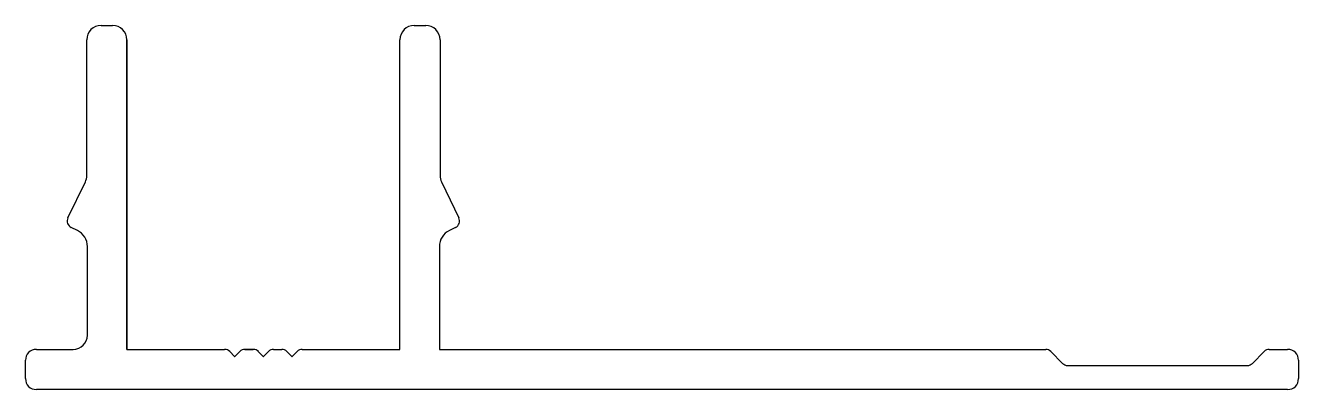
# Model space of a CAD drawing. Extents: x -22.2 to 22.2, y 0.5 to 13.3.
import ezdxf

# ---------------------------------------------------------------- set-up
doc = ezdxf.new("R2010")
doc.units = 0
doc.layers.add('1', color=7, linetype='CONTINUOUS')

msp = doc.modelspace()

# ---------------------------------------------------------------- linework, layer by layer
at = {"layer": '1', "color": 7, "linetype": 'CONTINUOUS'}
for p, q in [((-19.573, 13.254), (-19.173, 13.254)), ((-19.573, 13.254), (-19.173, 13.254)), ((-8.639, 13.254), (-8.239, 13.254)), ((-8.639, 13.254), (-8.239, 13.254)), ((-20.073, 8.007), (-20.073, 12.754)), ((-20.073, 8.007), (-20.073, 12.754)), ((-18.673, 12.754), (-18.673, 1.939)), ((-18.673, 1.939), (-18.673, 12.754)), ((-18.673, 12.754), (-18.673, 1.939)), ((-18.673, 1.939), (-18.673, 12.754)), ((-9.139, 1.939), (-9.139, 12.754)), ((-9.139, 1.939), (-9.139, 12.754)), ((-7.739, 12.754), (-7.739, 8.007)), ((-7.739, 12.754), (-7.739, 8.007)), ((-20.729, 6.532), (-20.122, 7.79)), ((-20.729, 6.532), (-20.122, 7.79)), ((-7.689, 7.79), (-7.083, 6.532)), ((-7.689, 7.79), (-7.083, 6.532)), ((-20.4, 6.093), (-20.615, 6.2)), ((-20.4, 6.093), (-20.615, 6.2)), ((-7.197, 6.2), (-7.411, 6.093)), ((-7.197, 6.2), (-7.411, 6.093)), ((-20.05, 2.439), (-20.05, 5.529)), ((-20.05, 2.439), (-20.05, 5.529)), ((-7.762, 5.529), (-7.762, 1.939)), ((-7.762, 5.529), (-7.762, 1.939)), ((-21.833, 1.939), (-20.55, 1.939)), ((-21.833, 1.939), (-20.55, 1.939)), ((-18.673, 1.939), (-15.259, 1.939)), ((-18.673, 1.939), (-15.259, 1.939)), ((-15.259, 1.939), (-15.259, 1.939)), ((-15.259, 1.939), (-15.259, 1.939)), ((-15.083, 1.865), (-14.911, 1.694)), ((-15.083, 1.865), (-14.911, 1.694)), ((-14.9, 1.694), (-14.729, 1.865)), ((-14.9, 1.694), (-14.729, 1.865)), ((-14.552, 1.939), (-14.259, 1.939)), ((-14.259, 1.939), (-14.552, 1.939)), ((-14.552, 1.939), (-14.259, 1.939)), ((-14.259, 1.939), (-14.552, 1.939)), ((-14.552, 1.939), (-14.259, 1.939)), ((-14.552, 1.939), (-14.259, 1.939)), ((-14.259, 1.939), (-14.552, 1.939)), ((-14.552, 1.939), (-14.259, 1.939)), ((-14.259, 1.939), (-14.552, 1.939)), ((-14.552, 1.939), (-14.259, 1.939)), ((-14.083, 1.865), (-13.912, 1.694)), ((-14.083, 1.865), (-13.912, 1.694)), ((-13.9, 1.694), (-13.729, 1.865)), ((-13.9, 1.694), (-13.729, 1.865)), ((-13.552, 1.939), (-13.259, 1.939)), ((-13.552, 1.939), (-13.259, 1.939)), ((-13.083, 1.865), (-12.912, 1.694)), ((-13.083, 1.865), (-12.912, 1.694)), ((-12.9, 1.694), (-12.729, 1.865)), ((-12.9, 1.694), (-12.729, 1.865)), ((-12.552, 1.939), (-9.139, 1.939)), ((-12.552, 1.939), (-9.139, 1.939)), ((-7.762, 1.939), (13.408, 1.939)), ((-7.762, 1.939), (13.408, 1.939)), ((13.585, 1.865), (13.999, 1.452)), ((13.585, 1.865), (13.999, 1.452)), ((20.624, 1.452), (21.037, 1.865)), ((20.624, 1.452), (21.037, 1.865)), ((21.214, 1.939), (21.857, 1.939)), ((21.214, 1.939), (21.857, 1.939)), ((-22.213, 0.919), (-22.213, 1.559)), ((-22.213, 0.919), (-22.213, 1.559)), ((14.175, 1.379), (20.447, 1.379)), ((14.175, 1.379), (20.447, 1.379)), ((22.237, 1.559), (22.237, 0.919)), ((22.237, 1.559), (22.237, 0.919)), ((21.857, 0.539), (-21.833, 0.539)), ((21.857, 0.539), (-21.833, 0.539))]:
    msp.add_line(p, q, dxfattribs=at)
for centre, radius, start, end in [((-19.573, 12.754), 0.5, 90, 180), ((-19.573, 12.754), 0.5, 90, 180), ((-19.173, 12.754), 0.5, 0, 90), ((-19.173, 12.754), 0.5, 0, 90), ((-8.639, 12.754), 0.5, 90, 180), ((-8.639, 12.754), 0.5, 90, 180), ((-8.239, 12.754), 0.5, 0, 90), ((-8.239, 12.754), 0.5, 0, 90), ((-20.573, 8.007), 0.5, 334.2519, 360), ((-20.573, 8.007), 0.5, 334.2519, 360), ((-7.239, 8.007), 0.5, 180, 205.7481), ((-7.239, 8.007), 0.5, 180, 205.7481), ((-20.504, 6.424), 0.25, 154.2519, 243.6216), ((-20.504, 6.424), 0.25, 154.2519, 243.6216), ((-7.308, 6.424), 0.25, 296.3784, 25.7481), ((-7.308, 6.424), 0.25, 296.3784, 25.7481), ((-20.68, 5.529), 0.63, 360, 63.6216), ((-20.68, 5.529), 0.63, 360, 63.6216), ((-7.132, 5.529), 0.63, 116.3784, 180), ((-7.132, 5.529), 0.63, 116.3784, 180), ((-20.55, 2.439), 0.5, 270, 360), ((-20.55, 2.439), 0.5, 270, 360), ((-21.833, 1.559), 0.38, 89.9993, 180), ((-21.833, 1.559), 0.38, 89.9993, 180), ((-15.259, 1.689), 0.25, 45, 90), ((-15.259, 1.689), 0.25, 45, 90), ((-14.552, 1.689), 0.25, 90, 135), ((-14.552, 1.689), 0.25, 90, 135), ((-14.259, 1.689), 0.25, 45, 90), ((-14.259, 1.689), 0.25, 45, 90), ((-13.552, 1.689), 0.25, 90, 135), ((-13.552, 1.689), 0.25, 90, 135), ((-13.259, 1.689), 0.25, 45, 90), ((-13.259, 1.689), 0.25, 45, 90), ((-12.552, 1.689), 0.25, 90, 135), ((-12.552, 1.689), 0.25, 90, 135), ((13.408, 1.689), 0.25, 45, 90), ((13.408, 1.689), 0.25, 45, 90), ((21.214, 1.689), 0.25, 90, 135), ((21.214, 1.689), 0.25, 90, 135), ((21.857, 1.559), 0.38, 360, 90), ((21.857, 1.559), 0.38, 360, 90), ((-14.906, 1.7), 0.008, 225, 315), ((-14.906, 1.7), 0.008, 225, 315), ((-13.906, 1.7), 0.008, 225, 315), ((-13.906, 1.7), 0.008, 225, 315), ((-12.906, 1.7), 0.008, 225, 315), ((-12.906, 1.7), 0.008, 225, 315), ((14.175, 1.629), 0.25, 225, 270), ((14.175, 1.629), 0.25, 225, 270), ((20.447, 1.629), 0.25, 270, 315), ((20.447, 1.629), 0.25, 270, 315), ((-21.833, 0.919), 0.38, 180, 270), ((-21.833, 0.919), 0.38, 180, 270), ((21.857, 0.919), 0.38, 270, 360), ((21.857, 0.919), 0.38, 270, 360)]:
    msp.add_arc(centre, radius, start, end, dxfattribs=at)

doc.saveas('drawing.dxf')
